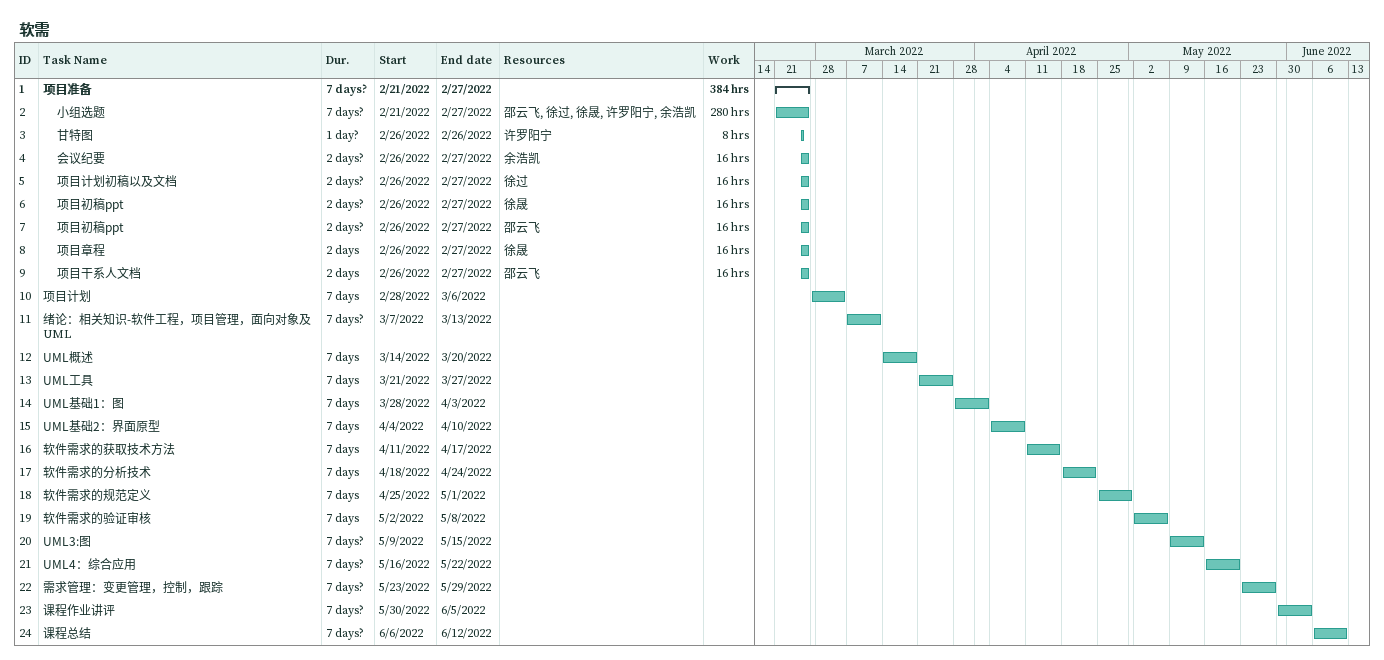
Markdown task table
软需

| ID | Level | Task | Duration | Start | Finish | Resources | Work (h) |
|---|---|---|---|---|---|---|---|
| 1 | 1 | **项目准备** | 7d? | 2022-02-21 | 2022-02-27 |  | 384 |
| 2 | 2 | 小组选题 | 7d? | 2022-02-21 | 2022-02-27 | 邵云飞, 徐过, 徐晟, 许罗阳宁, 余浩凯 | 280 |
| 3 | 2 | 甘特图 | 1d? | 2022-02-26 | 2022-02-26 | 许罗阳宁 | 8 |
| 4 | 2 | 会议纪要 | 2d? | 2022-02-26 | 2022-02-27 | 余浩凯 | 16 |
| 5 | 2 | 项目计划初稿以及文档 | 2d? | 2022-02-26 | 2022-02-27 | 徐过 | 16 |
| 6 | 2 | 项目初稿ppt | 2d? | 2022-02-26 | 2022-02-27 | 徐晟 | 16 |
| 7 | 2 | 项目初稿ppt | 2d? | 2022-02-26 | 2022-02-27 | 邵云飞 | 16 |
| 8 | 2 | 项目章程 | 2d | 2022-02-26 | 2022-02-27 | 徐晟 | 16 |
| 9 | 2 | 项目干系人文档 | 2d | 2022-02-26 | 2022-02-27 | 邵云飞 | 16 |
| 10 | 1 | 项目计划 | 7d | 2022-02-28 | 2022-03-06 |  |  |
| 11 | 1 | 绪论：相关知识-软件工程，项目管理，面向对象及UML | 7d? | 2022-03-07 | 2022-03-13 |  |  |
| 12 | 1 | UML概述 | 7d | 2022-03-14 | 2022-03-20 |  |  |
| 13 | 1 | UML工具 | 7d | 2022-03-21 | 2022-03-27 |  |  |
| 14 | 1 | UML基础1：图 | 7d | 2022-03-28 | 2022-04-03 |  |  |
| 15 | 1 | UML基础2：界面原型 | 7d | 2022-04-04 | 2022-04-10 |  |  |
| 16 | 1 | 软件需求的获取技术方法 | 7d | 2022-04-11 | 2022-04-17 |  |  |
| 17 | 1 | 软件需求的分析技术 | 7d | 2022-04-18 | 2022-04-24 |  |  |
| 18 | 1 | 软件需求的规范定义 | 7d | 2022-04-25 | 2022-05-01 |  |  |
| 19 | 1 | 软件需求的验证审核 | 7d | 2022-05-02 | 2022-05-08 |  |  |
| 20 | 1 | UML3:图 | 7d? | 2022-05-09 | 2022-05-15 |  |  |
| 21 | 1 | UML4：综合应用 | 7d? | 2022-05-16 | 2022-05-22 |  |  |
| 22 | 1 | 需求管理：变更管理，控制，跟踪 | 7d? | 2022-05-23 | 2022-05-29 |  |  |
| 23 | 1 | 课程作业讲评 | 7d? | 2022-05-30 | 2022-06-05 |  |  |
| 24 | 1 | 课程总结 | 7d? | 2022-06-06 | 2022-06-12 |  |  |
